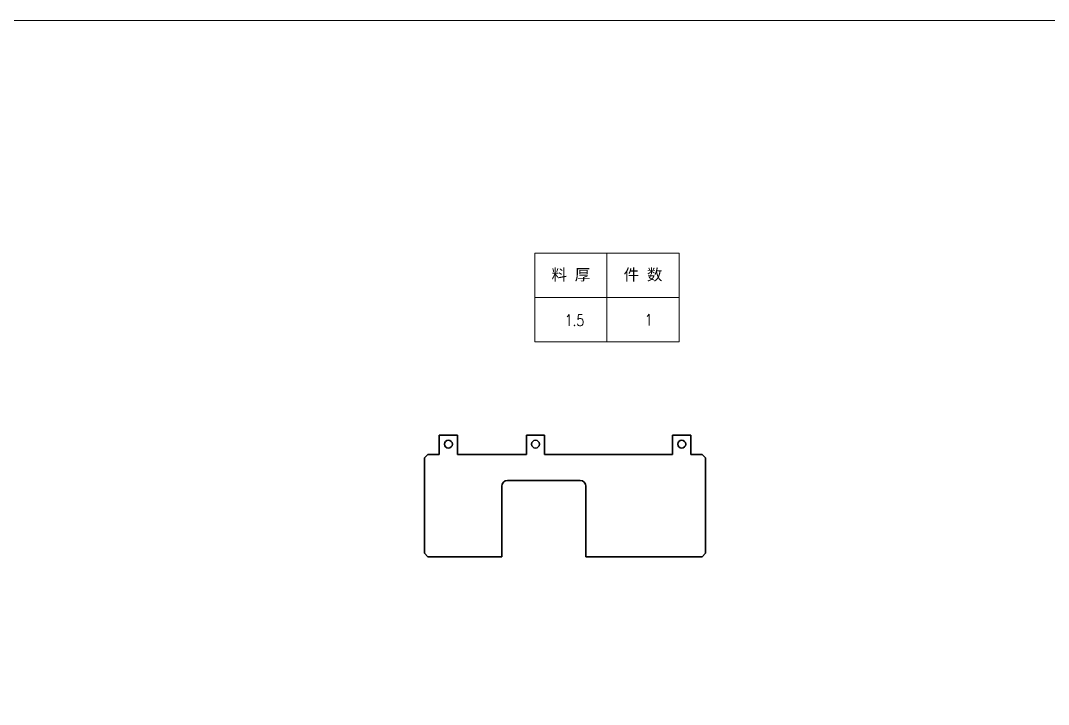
# Model space of a CAD drawing. Extents: x 337 to 133961, y -16604 to 10647.
# Drawn here: x 60705 to 61609, y 4499 to 5101 of the extents above; entities that cross this region are included whole.
import ezdxf
from ezdxf.enums import TextEntityAlignment as Align

# ---------------------------------------------------------------- set-up
doc = ezdxf.new("R2010")
doc.units = 0
doc.layers.get('0').update_dxf_attribs({"linetype": 'CONTINUOUS'})
doc.layers.add('DIM', color=71, linetype='CONTINUOUS', lineweight=13)
doc.styles.add('DIM', font='romans.shx', dxfattribs={"width": 0.8, "bigfont": 'bigfont.shx'})
doc.styles.get("Standard").update_dxf_attribs({"font": 'txt.shx', "bigfont": 'bigfont.shx'})

# ---------------------------------------------------------------- blocks, each defined once
blk = doc.blocks.new('*T470')
at = {"color": 0, "linetype": 'ByBlock', "lineweight": -2, "transparency": 16777216}
for p, q in [((0, 0), (127, 0)), ((0, 0), (0, -78)), ((63.5, 0), (63.5, -78)), ((127, 0), (127, -78)), ((0, -39), (127, -39)), ((0, -78), (127, -78))]:
    blk.add_line(p, q, dxfattribs=at)
at = {"color": 0, "transparency": 16777216, "char_height": 10, "width": 60.5, "attachment_point": 5}
for s, insert in [('{\\fSimSun|b0|i0|c134|p2;料 厚}', (31.75, -19.5)), ('{\\fSimSun|b0|i0|c134|p2;件 数}', (95.25, -19.5))]:
    blk.add_mtext(s, dxfattribs=dict(at, insert=insert))
blk = doc.blocks.new('拆图参数')
blk.add_blockref('*T470', (-63.5, 78))
at = {"style": 'DIM', "width": 0.8}
blk.add_attdef('6', text='', height=10, dxfattribs=at).set_placement((-37.13, 18.91), align=Align.MIDDLE_LEFT)
blk.add_attdef('1', text='', height=10, dxfattribs=at).set_placement((36.65, 19.27), align=Align.MIDDLE_CENTER)

msp = doc.modelspace()

# ---------------------------------------------------------------- linework, layer by layer
at = {"color": 7, "lineweight": 35, "ltscale": 0.425}
for p, q in [((61073.693, 4736.262), (61073.693, 4719.262)), ((61089.693, 4719.262), (61089.693, 4736.262)), ((61150.293, 4736.262), (61150.293, 4719.262)), ((61166.293, 4719.262), (61166.293, 4736.262)), ((61278.893, 4719.262), (61278.893, 4736.262)), ((61294.893, 4736.262), (61294.893, 4719.262))]:
    msp.add_line(p, q, dxfattribs=at)
at = {"color": 7, "lineweight": 35, "ltscale": 0.4}
for p, q in [((61089.693, 4736.262), (61073.693, 4736.262)), ((61150.293, 4736.262), (61166.293, 4736.262)), ((61278.893, 4736.262), (61294.893, 4736.262))]:
    msp.add_line(p, q, dxfattribs=at)
at = {"color": 7, "lineweight": 35, "ltscale": 0.106066}
for p, q in [((61060.693, 4716.262), (61063.693, 4719.262)), ((61307.893, 4716.262), (61304.893, 4719.262)), ((61063.693, 4629.262), (61060.693, 4632.262)), ((61304.893, 4629.262), (61307.893, 4632.262))]:
    msp.add_line(p, q, dxfattribs=at)
at = {"color": 7, "lineweight": 35, "ltscale": 0.25}
for p, q in [((61073.693, 4719.262), (61063.693, 4719.262)), ((61294.893, 4719.262), (61304.893, 4719.262))]:
    msp.add_line(p, q, dxfattribs=at)
at = {"color": 7, "lineweight": 35, "ltscale": 0.075}
for p, q in [((61089.693, 4719.262), (61150.293, 4719.262)), ((61278.893, 4719.262), (61166.293, 4719.262)), ((61063.693, 4629.262), (61128.593, 4629.262)), ((61304.893, 4629.262), (61202.593, 4629.262))]:
    msp.add_line(p, q, dxfattribs=at)
at = {"color": 7, "lineweight": 35}
for p, q in [((61060.693, 4632.262), (61060.693, 4716.262)), ((61307.893, 4632.262), (61307.893, 4716.262)), ((61133.593, 4696.262), (61197.593, 4696.262)), ((61128.593, 4691.262), (61128.593, 4629.262)), ((61202.593, 4629.262), (61202.593, 4691.262))]:
    msp.add_line(p, q, dxfattribs=at)
for centre in [(61081.693, 4728.262), (61158.293, 4728.262), (61286.893, 4728.262)]:
    msp.add_circle(centre, 3.5, dxfattribs=at)
for centre, start, end in [((61133.593, 4691.262), 90, 180), ((61197.593, 4691.262), 0, 90)]:
    msp.add_arc(centre, 5, start, end, dxfattribs=at)
at = {"layer": 'DIM', "color": 1}
msp.add_lwpolyline([(54747.954, 5100.967), (67664.626, 5100.967), (67664.626, 2351.005), (54747.954, 2351.005)], close=True, dxfattribs=at)

# ---------------------------------------------------------------- block references
msp.add_blockref('拆图参数', (61221.125, 4818.353), dxfattribs=at).add_auto_attribs({'1': '1', '6': '1.5'})

doc.saveas('drawing.dxf')
